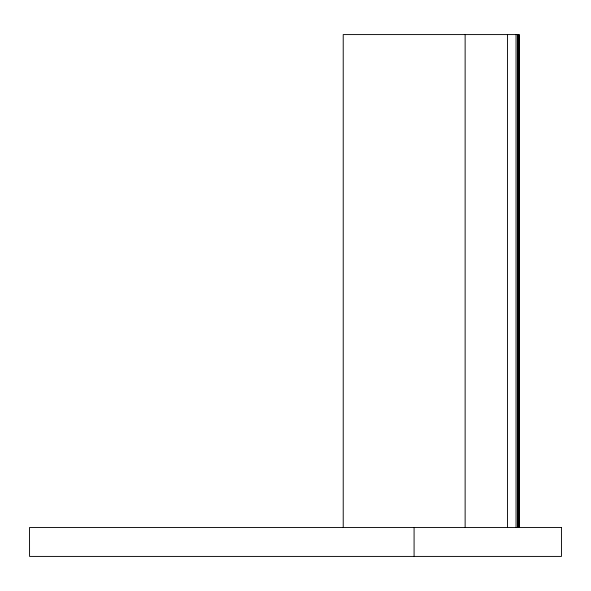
<?xml version="1.0" encoding="UTF-8"?>
<svg xmlns="http://www.w3.org/2000/svg" width="591" height="591" viewBox="0 0 591 591"><rect width="100%" height="100%" fill="white"/><g stroke="black" fill="none" stroke-linecap="round" stroke-linejoin="round"><path stroke-width="0.89" d="M519.164 527.467L519.164 34.581L343.223 34.581L343.223 527.467M518.95 34.581L519.038 527.467M518.396 34.581L518.41 527.467M518.108 34.581L518.108 527.467M517.701 34.581L517.701 527.467M516.039 34.581L516.039 527.467M507.521 34.581L507.521 527.467M465.132 34.581L465.132 527.467M414.084 527.467L414.084 556.419M561.45 527.467L29.55 527.467L29.565 556.419L561.45 556.419L561.435 527.467"/></g></svg>
